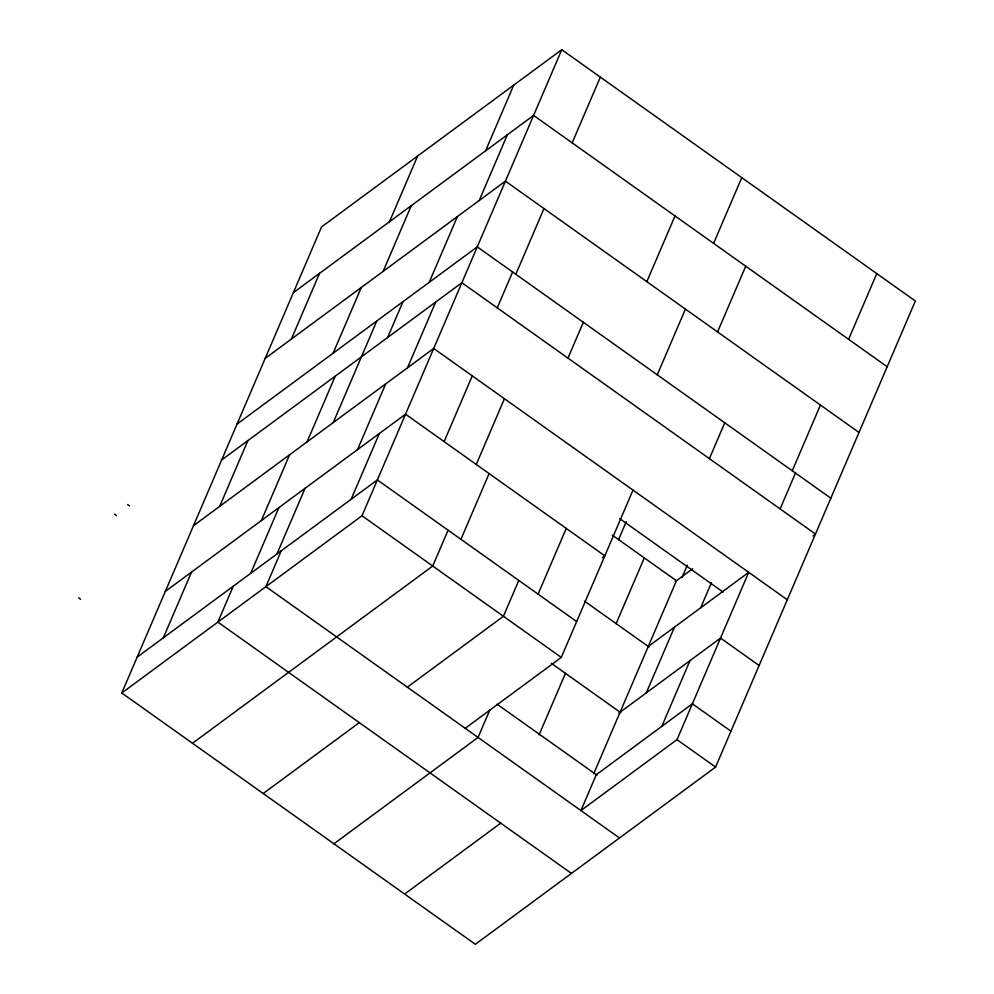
<?xml version="1.0" encoding="UTF-8"?>
<svg xmlns="http://www.w3.org/2000/svg" width="994" height="994" viewBox="0 0 994 994"><rect width="100%" height="100%" fill="white"/><g stroke="black" fill="none" stroke-linecap="round" stroke-linejoin="round"><path stroke-width="1.49" d="M121.777 692.992L321.534 226.93L561.759 49.7L915.35 301.008L715.581 767.082L475.356 944.3L121.777 692.992L362.002 515.762L561.759 49.7M163.351 637.8L191.531 572.072M219.686 506.356L247.866 440.628M291.404 339.029L319.571 273.3M233.23 586.249L217.872 622.095L571.451 873.415M261.397 520.521L289.577 454.792M333.114 353.218L361.282 287.49M389.462 221.761L417.629 156.033M250.712 573.352L278.879 507.623M307.047 441.908L335.226 376.179M383.125 271.362L411.292 205.634M276.916 554.018L305.083 488.29M333.251 422.574L376.788 321M281.277 550.8L265.907 586.659L619.486 837.967M387.635 337.513L402.992 301.667M357.492 449.636L385.672 383.908M429.197 282.333L457.377 216.593M485.544 150.877L513.724 85.149M351.155 499.249L379.335 433.521M407.503 367.792L435.67 302.064M479.207 200.477L507.375 134.749M497.236 307.867L512.606 272.021M444.119 441.597L472.287 375.869M515.824 274.294L543.991 208.566M572.171 142.838L600.339 77.122M448.083 530.175L432.713 566.033L192.501 743.251M476.263 464.447L504.43 398.718M460.93 539.32L489.11 473.591M567.959 358.126L583.316 322.28M518.793 580.446L503.424 616.292L407.341 687.177M646.846 281.662L675.013 215.947M538.077 594.151L566.245 528.423M489.88 709.865L478.064 737.436L333.934 843.769M657.258 374.813L685.425 309.097M713.593 243.368L741.772 177.64M465.204 728.304L561.287 657.419L633.004 490.104M618.579 539.618L626.257 521.688M539.083 734.889L565.449 673.348M717.569 331.934L745.736 266.206M616.118 623.623L644.286 557.895M709.393 458.656L724.75 422.798M593.716 773.717L676.429 580.744L612.279 535.132M596.288 774.699L580.918 810.557L677.001 739.66L748.706 572.358L648.262 646.473M682.008 577.514L687.326 565.101M646.286 692.868L674.466 627.139M700.671 607.794L711.468 582.621M661.805 726.365L689.973 660.637M792.268 470.771L820.435 405.043M848.603 339.327L876.77 273.598M780.104 508.916L795.473 473.069M293.367 292.658L533.592 115.428L887.17 366.736M265.199 358.374L505.424 181.156L859.002 432.465M237.032 424.103L477.257 246.872L830.835 498.193M221.662 459.961L461.887 282.731L815.465 534.039L812.968 535.89M193.482 525.689L433.707 348.459L787.298 599.767M165.315 591.418L405.54 414.187L604.837 555.832L602.327 557.684M137.147 657.133L377.36 479.916L576.657 621.561M263.211 793.51L359.294 722.626M675.199 581.652L692.669 568.767M618.852 713.108L720.551 638.086L759.118 665.495M404.645 894.041L500.727 823.144M595.667 775.158L692.383 703.802L730.95 731.224M619.66 518.582L723.197 592.175M584.547 601.184L648.958 646.957M362.002 515.762L561.287 657.419M677.001 739.66L715.581 767.082M551.335 663.321L620.778 712.686M497.211 704.286L596.972 775.196M127.605 504.542L129.543 505.909M114.509 514.209L116.435 515.575M78.65 597.854L80.589 599.233"/></g></svg>
